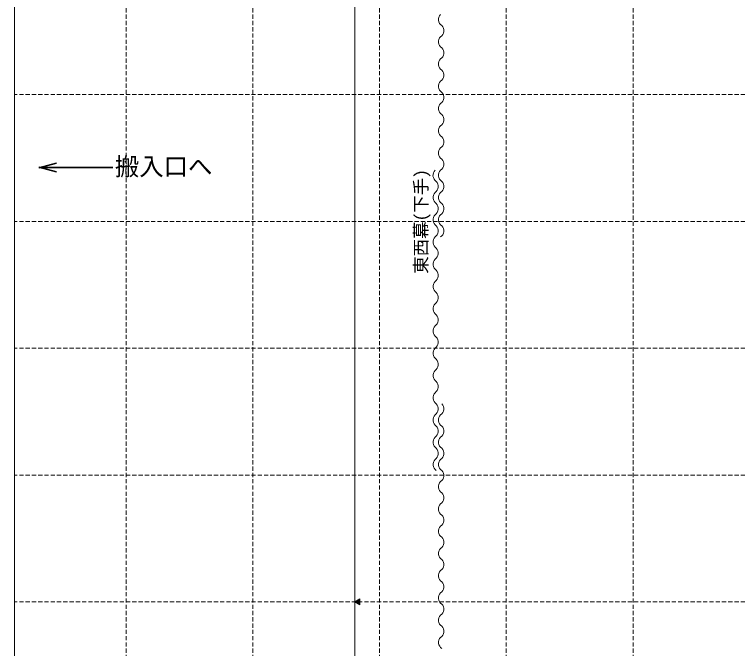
# Model space of a CAD drawing. Units: millimetres, scale not verified. Extents: x -10957 to 29043, y -19439 to 8905.
# Drawn here: x -10957 to -569, y -11072 to -1982 of the extents above; entities that cross this region are included whole.
import ezdxf
from ezdxf.enums import TextEntityAlignment as Align

# ---------------------------------------------------------------- set-up
doc = ezdxf.new("R2010")
doc.units = ezdxf.units.MM
doc.header["$LTSCALE"] = 50
doc.linetypes.add('DASHED1', pattern=[1.8, 1.2, -0.6])
for name, color, linetype, lineweight in [('D-0', 7, 'Continuous', 18), ('D-A', 7, 'Continuous', 18), ('D-D', 7, 'Continuous', 18), ('D-E', 4, 'DASHED1', 18), ('F-F', 7, 'Continuous', 18)]:
    doc.layers.add(name, color=color, linetype=linetype, lineweight=lineweight)
doc.styles.add('ＭＳ ゴシック', font='')
doc.styles.get('ＭＳ ゴシック').set_extended_font_data('MS Gothic')

msp = doc.modelspace()

# ---------------------------------------------------------------- linework, layer by layer
at = {"layer": 'D-0'}
for centre, radius, start, end in [((-4770.43, -2055.21), 102.93, 134.6619, 236.9322), ((-4899.01, -2214.65), 102.95, 303.06149, 45.30471), ((-4770.37, -2374.1), 102.98, 134.72844, 236.94493), ((-4899.07, -2533.54), 103, 303.04873, 45.2383), ((-4770.31, -2692.98), 103.02, 134.79499, 236.95756), ((-4899.13, -2852.43), 103.05, 303.03619, 45.17168), ((-4770.25, -3011.87), 103.07, 134.86176, 236.96977), ((-4899.19, -3171.32), 103.09, 303.02396, 45.10521), ((-4770.18, -3330.76), 103.12, 134.92807, 236.98222), ((-4899.26, -3490.21), 103.14, 303.0117, 45.03846), ((-4770.12, -3649.65), 103.16, 134.99505, 236.99434), ((-4899.32, -3809.09), 103.19, 302.99968, 44.9714), ((-4770.06, -3968.54), 103.21, 135.06218, 237.00626), ((-4899.38, -4127.98), 103.24, 302.98811, 44.90414), ((-4849.99, -4287.43), 103.26, 135.12912, 237.01777), ((-4769.99, -4287.43), 103.26, 135.12912, 237.01777), ((-4979.45, -4446.87), 103.28, 302.97637, 44.83753), ((-4899.45, -4446.87), 103.28, 302.97637, 44.83753), ((-4849.93, -4606.32), 103.31, 135.19604, 237.02946), ((-4769.93, -4606.32), 103.31, 135.19604, 237.02946), ((-4979.51, -4765.76), 103.33, 302.96505, 44.77015), ((-4899.51, -4765.76), 103.33, 302.96505, 44.77015), ((-4849.87, -4925.2), 103.36, 135.26327, 237.04076), ((-4769.87, -4925.2), 103.36, 135.26327, 237.04076), ((-4979.58, -5084.65), 103.38, 302.95353, 44.70304), ((-4899.58, -5084.65), 103.38, 302.95353, 44.70304), ((-4849.8, -5244.09), 103.41, 135.33084, 237.05207), ((-4979.64, -5403.54), 103.43, 302.94237, 44.63523), ((-4849.73, -5562.98), 103.45, 135.39877, 237.06302), ((-4979.71, -5722.42), 103.48, 302.93145, 44.56742), ((-4849.67, -5881.87), 103.5, 135.46654, 237.07402), ((-4979.77, -6041.31), 103.53, 302.92059, 44.49939), ((-4849.6, -6200.75), 103.56, 135.53475, 237.08463), ((-4979.84, -6360.2), 103.58, 302.91001, 44.43129), ((-4849.54, -6519.64), 103.61, 135.60281, 237.09528), ((-4979.91, -6679.09), 103.63, 302.8995, 44.36296), ((-4849.47, -6838.53), 103.66, 135.67133, 237.10555), ((-4979.97, -6997.97), 103.68, 302.88926, 44.29456), ((-4849.4, -7157.42), 103.71, 135.73969, 237.11586), ((-4980.04, -7316.86), 103.73, 302.87913, 44.22594), ((-4849.33, -7476.3), 103.76, 135.80846, 237.12575), ((-4980.11, -7635.75), 103.79, 302.86966, 44.15725), ((-4900.11, -7635.75), 103.79, 302.86966, 44.15725), ((-4849.26, -7795.19), 103.81, 135.87634, 237.13583), ((-4769.26, -7795.19), 103.81, 135.87634, 237.13583), ((-4980.18, -7954.63), 103.84, 302.85979, 44.0888), ((-4900.18, -7954.63), 103.84, 302.85979, 44.0888), ((-4849.2, -8114.08), 103.86, 135.94518, 237.14549), ((-4769.2, -8114.08), 103.86, 135.94518, 237.14549), ((-4980.25, -8273.52), 103.89, 302.85006, 44.01997), ((-4900.25, -8273.52), 103.89, 302.85006, 44.01997), ((-4849.13, -8432.96), 103.92, 136.01431, 237.15506), ((-4769.13, -8432.96), 103.92, 136.01431, 237.15506), ((-4900.32, -8592.41), 103.94, 302.84066, 43.95066), ((-4769.06, -8751.85), 103.97, 136.08358, 237.1644), ((-4900.39, -8911.29), 104, 302.83139, 43.88135), ((-4768.99, -9070.74), 104.02, 136.15296, 237.17359), ((-4900.46, -9230.18), 104.05, 302.82229, 43.81189), ((-4768.91, -9389.62), 104.08, 136.22249, 237.18261), ((-4900.53, -9549.07), 104.1, 302.81336, 43.74228), ((-4768.84, -9708.51), 104.13, 136.29218, 237.1914), ((-4900.6, -9867.95), 104.16, 302.80465, 43.67262), ((-4768.77, -10027.4), 104.18, 136.36193, 237.19964), ((-4900.67, -10186.84), 104.21, 302.7959, 43.60358), ((-4768.7, -10346.28), 104.24, 136.43137, 237.20834), ((-4900.74, -10505.73), 104.27, 302.78747, 43.53362), ((-4768.63, -10665.17), 104.29, 136.50143, 237.21674), ((-4900.82, -10824.61), 104.32, 302.77933, 43.46338), ((-4768.56, -10984.05), 104.35, 136.5714, 237.22571)]:
    msp.add_arc(centre, radius, start, end, dxfattribs=at)
at = {"layer": 'D-A'}
for p, q in [((-10357.48, -4108.71), (-10607.78, -4175.78)), ((-10356.19, -4113.55), (-10606.49, -4180.61)), ((-10354.89, -4118.38), (-10605.19, -4185.45)), ((-9546.26, -4170.77), (-10607.78, -4170.77)), ((-10357.48, -4242.85), (-10607.78, -4175.78)), ((-9546.26, -4175.78), (-10607.78, -4175.78)), ((-9546.26, -4180.78), (-10607.78, -4180.78)), ((-10356.19, -4238.01), (-10606.49, -4170.94)), ((-10354.89, -4233.18), (-10605.19, -4166.11))]:
    msp.add_line(p, q, dxfattribs=at)
at = {"layer": 'D-D'}
for p, q in [((-6075.03, -10402.69), (-6004.32, -10361.86)), ((-6046.58, -10419.11), (-6046.58, -10386.26)), ((-6044.08, -10420.56), (-6044.08, -10384.82)), ((-6041.58, -10422), (-6041.58, -10383.37)), ((-6039.08, -10423.44), (-6039.08, -10381.93)), ((-6036.58, -10424.89), (-6036.58, -10380.49)), ((-6034.08, -10426.33), (-6034.08, -10379.04)), ((-6031.58, -10427.77), (-6031.58, -10377.6)), ((-6029.08, -10429.22), (-6029.08, -10376.16)), ((-6026.58, -10430.66), (-6026.58, -10374.71)), ((-6024.08, -10432.1), (-6024.08, -10373.27)), ((-6021.58, -10433.55), (-6021.58, -10371.83)), ((-6019.08, -10434.99), (-6019.08, -10370.38)), ((-6016.58, -10436.43), (-6016.58, -10368.94)), ((-6014.08, -10437.88), (-6014.08, -10367.5)), ((-6011.58, -10439.32), (-6011.58, -10366.05)), ((-6009.08, -10440.76), (-6009.08, -10364.61)), ((-6006.58, -10442.21), (-6006.58, -10363.17)), ((-6004.32, -10361.86), (-6004.32, -10443.51)), ((-6075.03, -10402.69), (-6004.32, -10443.51)), ((-6074.08, -10403.23), (-6074.08, -10402.14)), ((-6071.58, -10404.68), (-6071.58, -10400.69)), ((-6069.08, -10406.12), (-6069.08, -10399.25)), ((-6066.58, -10407.57), (-6066.58, -10397.81)), ((-6064.08, -10409.01), (-6064.08, -10396.36)), ((-6061.58, -10410.45), (-6061.58, -10394.92)), ((-6059.08, -10411.9), (-6059.08, -10393.48)), ((-6056.58, -10413.34), (-6056.58, -10392.03)), ((-6054.08, -10414.78), (-6054.08, -10390.59)), ((-6051.58, -10416.23), (-6051.58, -10389.15)), ((-6049.08, -10417.67), (-6049.08, -10387.7))]:
    msp.add_line(p, q, dxfattribs=at)
at = {"layer": 'D-E'}
for p, q in [((-9355.03, 4856.31), (-9355.03, -12063.69)), ((-7537.03, 4856.31), (-7537.03, -12063.69)), ((-5719.03, 4856.31), (-5719.03, -12673.69)), ((-3901.03, 4856.31), (-3901.03, -12673.69)), ((-2083.03, 4856.31), (-2083.03, -12673.69)), ((29042.96, -3130.69), (-10957.04, -3130.69)), ((29042.96, -4948.69), (-10957.04, -4948.69)), ((29042.96, -6766.69), (-10957.04, -6766.69)), ((29042.96, -8584.69), (-10957.04, -8584.69)), ((29042.96, -10402.69), (-10957.04, -10402.69))]:
    msp.add_line(p, q, dxfattribs=at)
at = {"layer": 'D-E', "color": 7, "linetype": 'Continuous'}
msp.add_line((-6075.03, -12063.69), (-6075.03, 3886.31), dxfattribs=at)
at = {"layer": 'F-F'}
msp.add_line((-10957.04, 8905.13), (-10957.04, -19394.87), dxfattribs=at)

# ---------------------------------------------------------------- texts
at = {"layer": 'D-A', "style": 'ＭＳ ゴシック'}
msp.add_text('搬入口へ', height=256.6, dxfattribs=at).set_placement((-9517.63, -4365.75), align=Align.BOTTOM_LEFT)
msp.add_text('東西幕(下手)', height=183.3, rotation=90, dxfattribs=at).set_placement((-4978.73, -5698.69), align=Align.BOTTOM_LEFT)

doc.saveas('drawing.dxf')
